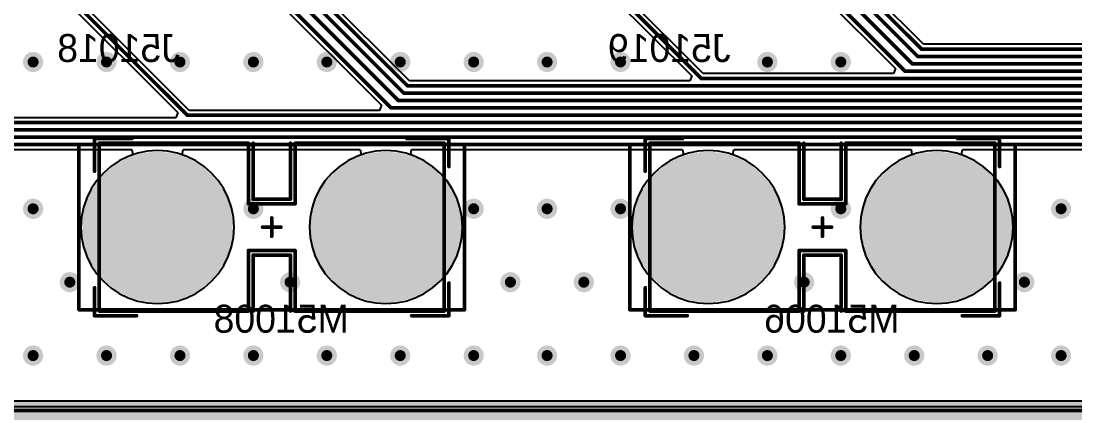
# Model space of a CAD drawing. Header units: millimetres. Extents: x 372 to 687, y 380 to 482.
# Drawn here: x 507.3 to 564.8, y 380.5 to 402.2 of the extents above; entities that cross this region are included whole.
import ezdxf

# ---------------------------------------------------------------- set-up
doc = ezdxf.new("R2010")
doc.units = ezdxf.units.MM
for name, color, linetype in [('BottomLayer', 5, 'Continuous'), ('BottomOverlay', 54, 'Continuous'), ('BottomSolder', 6, 'Continuous'), ('InternalPlane1', 76, 'Continuous'), ('InternalPlane2', 16, 'Continuous'), ('Mechanical1', 6, 'Continuous'), ('Mechanical13', 56, 'Continuous'), ('Mechanical15', 56, 'Continuous'), ('MultiLayer', 9, 'Continuous'), ('PadHoleLayer', 156, 'Continuous'), ('TopLayer', 1, 'Continuous'), ('TopOverlay', 2, 'Continuous'), ('TopSolder', 216, 'Continuous'), ('ViaHoleLayer', 16, 'Continuous')]:
    doc.layers.add(name, color=color, linetype=linetype)

# ---------------------------------------------------------------- blocks, each defined once
blk = doc.blocks.new('C___H_____900X1900X84000_393')
at = {"layer": 'BottomLayer', "const_width": 4}
for points in [[(-2, 6.223, 1), (2, 6.223, 1)], [(-2, -6.223, 1), (2, -6.223, 1)]]:
    blk.add_lwpolyline(points, format="xyb", close=True, dxfattribs=at)
at = {"layer": 'BottomSolder', "const_width": 4.102}
for points in [[(-2.051, 6.223, 1), (2.051, 6.223, 1)], [(-2.051, -6.223, 1), (2.051, -6.223, 1)]]:
    blk.add_lwpolyline(points, format="xyb", close=True, dxfattribs=at)
at = {"layer": 'InternalPlane1', "const_width": 2}
for points in [[(-1, 6.223, 1), (1, 6.223, 1)], [(-1, -6.223, 1), (1, -6.223, 1)]]:
    blk.add_lwpolyline(points, format="xyb", close=True, dxfattribs=at)
at = {"layer": 'InternalPlane2', "const_width": 2}
for points in [[(-1, 6.223, 1), (1, 6.223, 1)], [(-1, -6.223, 1), (1, -6.223, 1)]]:
    blk.add_lwpolyline(points, format="xyb", close=True, dxfattribs=at)
at = {"layer": 'Mechanical13', "const_width": 0.2}
for points in [[(4.572, 9.398), (-4.572, 9.398)], [(-4.572, 9.398), (-4.572, 9.398)], [(-4.572, 1.27), (-4.572, 9.398)], [(4.572, 1.27), (4.572, 9.398)], [(-1.27, 1.27), (-4.572, 1.27)], [(-1.27, -1.27), (-1.27, 1.27)], [(1.27, -1.27), (1.27, 1.27)], [(4.572, 1.27), (1.27, 1.27)], [(-1.27, -1.27), (-4.572, -1.27)], [(-4.572, -9.398), (-4.572, -1.27)], [(4.572, -1.27), (1.27, -1.27)], [(4.572, -9.398), (4.572, -1.27)], [(4.572, -9.398), (-4.572, -9.398)], [(4.572, -9.398), (4.572, -9.398)]]:
    blk.add_lwpolyline(points, dxfattribs=at)
at = {"layer": 'Mechanical13', "const_width": 0.1}
for points in [[(-4.622, 9.398, 1), (-4.522, 9.398, 1)], [(-4.622, 9.398, 1), (-4.522, 9.398, 1)], [(-4.622, 9.398, 1), (-4.522, 9.398, 1)], [(-4.622, 9.398, 1), (-4.522, 9.398, 1)], [(4.522, 9.398, 1), (4.622, 9.398, 1)], [(4.522, 9.398, 1), (4.622, 9.398, 1)], [(-4.622, 1.27, 1), (-4.522, 1.27, 1)], [(-4.622, 1.27, 1), (-4.522, 1.27, 1)], [(-1.32, 1.27, 1), (-1.22, 1.27, 1)], [(-1.32, 1.27, 1), (-1.22, 1.27, 1)], [(1.22, 1.27, 1), (1.32, 1.27, 1)], [(1.22, 1.27, 1), (1.32, 1.27, 1)], [(4.522, 1.27, 1), (4.622, 1.27, 1)], [(4.522, 1.27, 1), (4.622, 1.27, 1)], [(-4.622, -1.27, 1), (-4.522, -1.27, 1)], [(-4.622, -1.27, 1), (-4.522, -1.27, 1)], [(-1.32, -1.27, 1), (-1.22, -1.27, 1)], [(-1.32, -1.27, 1), (-1.22, -1.27, 1)], [(1.22, -1.27, 1), (1.32, -1.27, 1)], [(1.22, -1.27, 1), (1.32, -1.27, 1)], [(4.522, -1.27, 1), (4.622, -1.27, 1)], [(4.522, -1.27, 1), (4.622, -1.27, 1)], [(-4.622, -9.398, 1), (-4.522, -9.398, 1)], [(-4.622, -9.398, 1), (-4.522, -9.398, 1)], [(4.522, -9.398, 1), (4.622, -9.398, 1)], [(4.522, -9.398, 1), (4.622, -9.398, 1)], [(4.522, -9.398, 1), (4.622, -9.398, 1)], [(4.522, -9.398, 1), (4.622, -9.398, 1)]]:
    blk.add_lwpolyline(points, format="xyb", close=True, dxfattribs=at)
at = {"layer": 'Mechanical15', "const_width": 0.2}
for points in [[(-4.5, -10.5), (-4.5, 10.5)], [(4.5, 10.5), (-4.5, 10.5)], [(4.5, -10.5), (4.5, 10.5)], [(0, -0.5), (0, 0.5)], [(0.5, 0), (-0.5, 0)], [(4.5, -10.5), (-4.5, -10.5)]]:
    blk.add_lwpolyline(points, dxfattribs=at)
at = {"layer": 'Mechanical15', "const_width": 0.1}
for points in [[(-4.55, 10.5, 1), (-4.45, 10.5, 1)], [(-4.55, 10.5, 1), (-4.45, 10.5, 1)], [(4.45, 10.5, 1), (4.55, 10.5, 1)], [(4.45, 10.5, 1), (4.55, 10.5, 1)], [(-0.05, 0.5, 1), (0.05, 0.5, 1)], [(-0.55, 0, 1), (-0.45, 0, 1)], [(0.45, 0, 1), (0.55, 0, 1)], [(-0.05, -0.5, 1), (0.05, -0.5, 1)], [(-4.55, -10.5, 1), (-4.45, -10.5, 1)], [(-4.55, -10.5, 1), (-4.45, -10.5, 1)], [(4.45, -10.5, 1), (4.55, -10.5, 1)], [(4.45, -10.5, 1), (4.55, -10.5, 1)]]:
    blk.add_lwpolyline(points, format="xyb", close=True, dxfattribs=at)
at = {"layer": 'MultiLayer', "const_width": 4}
for points in [[(-2, 6.223, 1), (2, 6.223, 1)], [(-2, -6.223, 1), (2, -6.223, 1)]]:
    blk.add_lwpolyline(points, format="xyb", close=True, dxfattribs=at)
at = {"layer": 'PadHoleLayer', "const_width": 1.6}
for points in [[(-0.8, 6.223, 1), (0.8, 6.223, 1)], [(-0.8, -6.223, 1), (0.8, -6.223, 1)]]:
    blk.add_lwpolyline(points, format="xyb", close=True, dxfattribs=at)
at = {"layer": 'TopLayer', "const_width": 4}
for points in [[(-2, 6.223, 1), (2, 6.223, 1)], [(-2, -6.223, 1), (2, -6.223, 1)]]:
    blk.add_lwpolyline(points, format="xyb", close=True, dxfattribs=at)
at = {"layer": 'TopOverlay', "const_width": 0.2}
for points in [[(-3.302, 9.652), (-4.826, 9.652)], [(-4.826, 7.366), (-4.826, 9.652)], [(4.826, 9.652), (3.048, 9.652)], [(4.826, 7.62), (4.826, 9.652)], [(-1.524, 1.016), (-4.572, 1.016)], [(-1.524, -1.016), (-1.524, 1.016)], [(1.524, -1.016), (1.524, 1.016)], [(4.572, 1.016), (1.524, 1.016)], [(-1.524, -1.016), (-4.572, -1.016)], [(4.572, -1.016), (1.524, -1.016)], [(4.826, -9.652), (4.826, -7.366)], [(-4.826, -9.652), (-4.826, -7.62)], [(-3.048, -9.652), (-4.826, -9.652)], [(4.826, -9.652), (3.302, -9.652)]]:
    blk.add_lwpolyline(points, dxfattribs=at)
at = {"layer": 'TopOverlay', "const_width": 0.1}
for points in [[(-4.876, 9.652, 1), (-4.776, 9.652, 1)], [(-4.876, 9.652, 1), (-4.776, 9.652, 1)], [(-3.352, 9.652, 1), (-3.252, 9.652, 1)], [(2.998, 9.652, 1), (3.098, 9.652, 1)], [(4.776, 9.652, 1), (4.876, 9.652, 1)], [(4.776, 9.652, 1), (4.876, 9.652, 1)], [(-4.876, 7.366, 1), (-4.776, 7.366, 1)], [(4.776, 7.62, 1), (4.876, 7.62, 1)], [(-4.622, 1.016, 1), (-4.522, 1.016, 1)], [(-1.574, 1.016, 1), (-1.474, 1.016, 1)], [(-1.574, 1.016, 1), (-1.474, 1.016, 1)], [(1.474, 1.016, 1), (1.574, 1.016, 1)], [(1.474, 1.016, 1), (1.574, 1.016, 1)], [(4.522, 1.016, 1), (4.622, 1.016, 1)], [(-4.622, -1.016, 1), (-4.522, -1.016, 1)], [(-1.574, -1.016, 1), (-1.474, -1.016, 1)], [(-1.574, -1.016, 1), (-1.474, -1.016, 1)], [(1.474, -1.016, 1), (1.574, -1.016, 1)], [(1.474, -1.016, 1), (1.574, -1.016, 1)], [(4.522, -1.016, 1), (4.622, -1.016, 1)], [(4.776, -7.366, 1), (4.876, -7.366, 1)], [(-4.876, -7.62, 1), (-4.776, -7.62, 1)], [(-4.876, -9.652, 1), (-4.776, -9.652, 1)], [(-4.876, -9.652, 1), (-4.776, -9.652, 1)], [(-3.098, -9.652, 1), (-2.998, -9.652, 1)], [(3.252, -9.652, 1), (3.352, -9.652, 1)], [(4.776, -9.652, 1), (4.876, -9.652, 1)], [(4.776, -9.652, 1), (4.876, -9.652, 1)]]:
    blk.add_lwpolyline(points, format="xyb", close=True, dxfattribs=at)
at = {"layer": 'TopSolder', "const_width": 4.102}
for points in [[(-2.051, 6.223, 1), (2.051, 6.223, 1)], [(-2.051, -6.223, 1), (2.051, -6.223, 1)]]:
    blk.add_lwpolyline(points, format="xyb", close=True, dxfattribs=at)
blk = doc.blocks.new('C___H_____900X1900X84000_395')
at = {"layer": 'BottomLayer', "const_width": 4}
for points in [[(-2, 6.223, 1), (2, 6.223, 1)], [(-2, -6.223, 1), (2, -6.223, 1)]]:
    blk.add_lwpolyline(points, format="xyb", close=True, dxfattribs=at)
at = {"layer": 'BottomSolder', "const_width": 4.102}
for points in [[(-2.051, 6.223, 1), (2.051, 6.223, 1)], [(-2.051, -6.223, 1), (2.051, -6.223, 1)]]:
    blk.add_lwpolyline(points, format="xyb", close=True, dxfattribs=at)
at = {"layer": 'InternalPlane1', "const_width": 2}
for points in [[(-1, 6.223, 1), (1, 6.223, 1)], [(-1, -6.223, 1), (1, -6.223, 1)]]:
    blk.add_lwpolyline(points, format="xyb", close=True, dxfattribs=at)
at = {"layer": 'InternalPlane2', "const_width": 2}
for points in [[(-1, 6.223, 1), (1, 6.223, 1)], [(-1, -6.223, 1), (1, -6.223, 1)]]:
    blk.add_lwpolyline(points, format="xyb", close=True, dxfattribs=at)
at = {"layer": 'Mechanical13', "const_width": 0.2}
for points in [[(4.572, 9.398), (-4.572, 9.398)], [(-4.572, 9.398), (-4.572, 9.398)], [(-4.572, 1.27), (-4.572, 9.398)], [(4.572, 1.27), (4.572, 9.398)], [(-1.27, 1.27), (-4.572, 1.27)], [(-1.27, -1.27), (-1.27, 1.27)], [(1.27, -1.27), (1.27, 1.27)], [(4.572, 1.27), (1.27, 1.27)], [(-1.27, -1.27), (-4.572, -1.27)], [(-4.572, -9.398), (-4.572, -1.27)], [(4.572, -1.27), (1.27, -1.27)], [(4.572, -9.398), (4.572, -1.27)], [(4.572, -9.398), (-4.572, -9.398)], [(4.572, -9.398), (4.572, -9.398)]]:
    blk.add_lwpolyline(points, dxfattribs=at)
at = {"layer": 'Mechanical13', "const_width": 0.1}
for points in [[(-4.622, 9.398, 1), (-4.522, 9.398, 1)], [(-4.622, 9.398, 1), (-4.522, 9.398, 1)], [(-4.622, 9.398, 1), (-4.522, 9.398, 1)], [(-4.622, 9.398, 1), (-4.522, 9.398, 1)], [(4.522, 9.398, 1), (4.622, 9.398, 1)], [(4.522, 9.398, 1), (4.622, 9.398, 1)], [(-4.622, 1.27, 1), (-4.522, 1.27, 1)], [(-4.622, 1.27, 1), (-4.522, 1.27, 1)], [(-1.32, 1.27, 1), (-1.22, 1.27, 1)], [(-1.32, 1.27, 1), (-1.22, 1.27, 1)], [(1.22, 1.27, 1), (1.32, 1.27, 1)], [(1.22, 1.27, 1), (1.32, 1.27, 1)], [(4.522, 1.27, 1), (4.622, 1.27, 1)], [(4.522, 1.27, 1), (4.622, 1.27, 1)], [(-4.622, -1.27, 1), (-4.522, -1.27, 1)], [(-4.622, -1.27, 1), (-4.522, -1.27, 1)], [(-1.32, -1.27, 1), (-1.22, -1.27, 1)], [(-1.32, -1.27, 1), (-1.22, -1.27, 1)], [(1.22, -1.27, 1), (1.32, -1.27, 1)], [(1.22, -1.27, 1), (1.32, -1.27, 1)], [(4.522, -1.27, 1), (4.622, -1.27, 1)], [(4.522, -1.27, 1), (4.622, -1.27, 1)], [(-4.622, -9.398, 1), (-4.522, -9.398, 1)], [(-4.622, -9.398, 1), (-4.522, -9.398, 1)], [(4.522, -9.398, 1), (4.622, -9.398, 1)], [(4.522, -9.398, 1), (4.622, -9.398, 1)], [(4.522, -9.398, 1), (4.622, -9.398, 1)], [(4.522, -9.398, 1), (4.622, -9.398, 1)]]:
    blk.add_lwpolyline(points, format="xyb", close=True, dxfattribs=at)
at = {"layer": 'Mechanical15', "const_width": 0.2}
for points in [[(-4.5, -10.5), (-4.5, 10.5)], [(4.5, 10.5), (-4.5, 10.5)], [(4.5, -10.5), (4.5, 10.5)], [(0, -0.5), (0, 0.5)], [(0.5, 0), (-0.5, 0)], [(4.5, -10.5), (-4.5, -10.5)]]:
    blk.add_lwpolyline(points, dxfattribs=at)
at = {"layer": 'Mechanical15', "const_width": 0.1}
for points in [[(-4.55, 10.5, 1), (-4.45, 10.5, 1)], [(-4.55, 10.5, 1), (-4.45, 10.5, 1)], [(4.45, 10.5, 1), (4.55, 10.5, 1)], [(4.45, 10.5, 1), (4.55, 10.5, 1)], [(-0.05, 0.5, 1), (0.05, 0.5, 1)], [(-0.55, 0, 1), (-0.45, 0, 1)], [(0.45, 0, 1), (0.55, 0, 1)], [(-0.05, -0.5, 1), (0.05, -0.5, 1)], [(-4.55, -10.5, 1), (-4.45, -10.5, 1)], [(-4.55, -10.5, 1), (-4.45, -10.5, 1)], [(4.45, -10.5, 1), (4.55, -10.5, 1)], [(4.45, -10.5, 1), (4.55, -10.5, 1)]]:
    blk.add_lwpolyline(points, format="xyb", close=True, dxfattribs=at)
at = {"layer": 'MultiLayer', "const_width": 4}
for points in [[(-2, 6.223, 1), (2, 6.223, 1)], [(-2, -6.223, 1), (2, -6.223, 1)]]:
    blk.add_lwpolyline(points, format="xyb", close=True, dxfattribs=at)
at = {"layer": 'PadHoleLayer', "const_width": 1.6}
for points in [[(-0.8, 6.223, 1), (0.8, 6.223, 1)], [(-0.8, -6.223, 1), (0.8, -6.223, 1)]]:
    blk.add_lwpolyline(points, format="xyb", close=True, dxfattribs=at)
at = {"layer": 'TopLayer', "const_width": 4}
for points in [[(-2, 6.223, 1), (2, 6.223, 1)], [(-2, -6.223, 1), (2, -6.223, 1)]]:
    blk.add_lwpolyline(points, format="xyb", close=True, dxfattribs=at)
at = {"layer": 'TopOverlay', "const_width": 0.2}
for points in [[(-3.302, 9.652), (-4.826, 9.652)], [(-4.826, 7.366), (-4.826, 9.652)], [(4.826, 9.652), (3.048, 9.652)], [(4.826, 7.62), (4.826, 9.652)], [(-1.524, 1.016), (-4.572, 1.016)], [(-1.524, -1.016), (-1.524, 1.016)], [(1.524, -1.016), (1.524, 1.016)], [(4.572, 1.016), (1.524, 1.016)], [(-1.524, -1.016), (-4.572, -1.016)], [(4.572, -1.016), (1.524, -1.016)], [(4.826, -9.652), (4.826, -7.366)], [(-4.826, -9.652), (-4.826, -7.62)], [(-3.048, -9.652), (-4.826, -9.652)], [(4.826, -9.652), (3.302, -9.652)]]:
    blk.add_lwpolyline(points, dxfattribs=at)
at = {"layer": 'TopOverlay', "const_width": 0.1}
for points in [[(-4.876, 9.652, 1), (-4.776, 9.652, 1)], [(-4.876, 9.652, 1), (-4.776, 9.652, 1)], [(-3.352, 9.652, 1), (-3.252, 9.652, 1)], [(2.998, 9.652, 1), (3.098, 9.652, 1)], [(4.776, 9.652, 1), (4.876, 9.652, 1)], [(4.776, 9.652, 1), (4.876, 9.652, 1)], [(-4.876, 7.366, 1), (-4.776, 7.366, 1)], [(4.776, 7.62, 1), (4.876, 7.62, 1)], [(-4.622, 1.016, 1), (-4.522, 1.016, 1)], [(-1.574, 1.016, 1), (-1.474, 1.016, 1)], [(-1.574, 1.016, 1), (-1.474, 1.016, 1)], [(1.474, 1.016, 1), (1.574, 1.016, 1)], [(1.474, 1.016, 1), (1.574, 1.016, 1)], [(4.522, 1.016, 1), (4.622, 1.016, 1)], [(-4.622, -1.016, 1), (-4.522, -1.016, 1)], [(-1.574, -1.016, 1), (-1.474, -1.016, 1)], [(-1.574, -1.016, 1), (-1.474, -1.016, 1)], [(1.474, -1.016, 1), (1.574, -1.016, 1)], [(1.474, -1.016, 1), (1.574, -1.016, 1)], [(4.522, -1.016, 1), (4.622, -1.016, 1)], [(4.776, -7.366, 1), (4.876, -7.366, 1)], [(-4.876, -7.62, 1), (-4.776, -7.62, 1)], [(-4.876, -9.652, 1), (-4.776, -9.652, 1)], [(-4.876, -9.652, 1), (-4.776, -9.652, 1)], [(-3.098, -9.652, 1), (-2.998, -9.652, 1)], [(3.252, -9.652, 1), (3.352, -9.652, 1)], [(4.776, -9.652, 1), (4.876, -9.652, 1)], [(4.776, -9.652, 1), (4.876, -9.652, 1)]]:
    blk.add_lwpolyline(points, format="xyb", close=True, dxfattribs=at)
at = {"layer": 'TopSolder', "const_width": 4.102}
for points in [[(-2.051, 6.223, 1), (2.051, 6.223, 1)], [(-2.051, -6.223, 1), (2.051, -6.223, 1)]]:
    blk.add_lwpolyline(points, format="xyb", close=True, dxfattribs=at)

msp = doc.modelspace()

# ---------------------------------------------------------------- linework, layer by layer
at = {"layer": 'BottomLayer'}
for p, q in [((513.698, 395.027), (513.182, 394.852)), ((514.233, 395.133), (513.698, 395.027)), ((514.777, 395.169), (514.233, 395.133)), ((515.321, 395.133), (514.777, 395.169)), ((515.856, 395.027), (515.321, 395.133)), ((516.372, 394.852), (515.856, 395.027)), ((526.144, 395.027), (525.628, 394.852)), ((526.679, 395.133), (526.144, 395.027)), ((527.223, 395.169), (526.679, 395.133)), ((527.767, 395.133), (527.223, 395.169)), ((528.302, 395.027), (527.767, 395.133)), ((528.818, 394.852), (528.302, 395.027)), ((543.698, 395.027), (543.182, 394.852)), ((544.233, 395.133), (543.698, 395.027)), ((544.777, 395.169), (544.233, 395.133)), ((545.321, 395.133), (544.777, 395.169)), ((545.856, 395.027), (545.321, 395.133)), ((546.372, 394.852), (545.856, 395.027)), ((556.144, 395.027), (555.628, 394.852)), ((556.679, 395.133), (556.144, 395.027)), ((557.223, 395.169), (556.679, 395.133)), ((557.767, 395.133), (557.223, 395.169)), ((558.302, 395.027), (557.767, 395.133)), ((558.818, 394.852), (558.302, 395.027)), ((512.693, 394.61), (512.239, 394.307)), ((513.182, 394.852), (512.693, 394.61)), ((516.861, 394.61), (516.372, 394.852)), ((517.315, 394.307), (516.861, 394.61)), ((525.139, 394.61), (524.685, 394.307)), ((525.628, 394.852), (525.139, 394.61)), ((529.307, 394.61), (528.818, 394.852)), ((529.761, 394.307), (529.307, 394.61)), ((542.693, 394.61), (542.239, 394.307)), ((543.182, 394.852), (542.693, 394.61)), ((546.861, 394.61), (546.372, 394.852)), ((547.315, 394.307), (546.861, 394.61)), ((555.139, 394.61), (554.685, 394.307)), ((555.628, 394.852), (555.139, 394.61)), ((559.307, 394.61), (558.818, 394.852)), ((559.761, 394.307), (559.307, 394.61)), ((511.829, 393.948), (511.47, 393.538)), ((512.239, 394.307), (511.829, 393.948)), ((517.725, 393.948), (517.315, 394.307)), ((518.084, 393.538), (517.725, 393.948)), ((524.275, 393.948), (523.916, 393.538)), ((524.685, 394.307), (524.275, 393.948)), ((530.171, 393.948), (529.761, 394.307)), ((530.53, 393.538), (530.171, 393.948)), ((541.829, 393.948), (541.47, 393.538)), ((542.239, 394.307), (541.829, 393.948)), ((547.725, 393.948), (547.315, 394.307)), ((548.084, 393.538), (547.725, 393.948)), ((554.275, 393.948), (553.916, 393.538)), ((554.685, 394.307), (554.275, 393.948)), ((560.171, 393.948), (559.761, 394.307)), ((560.53, 393.538), (560.171, 393.948)), ((511.47, 393.538), (511.167, 393.084)), ((518.387, 393.084), (518.084, 393.538)), ((523.916, 393.538), (523.613, 393.084)), ((530.833, 393.084), (530.53, 393.538)), ((541.47, 393.538), (541.167, 393.084)), ((548.387, 393.084), (548.084, 393.538)), ((553.916, 393.538), (553.613, 393.084)), ((560.833, 393.084), (560.53, 393.538)), ((511.167, 393.084), (510.925, 392.595)), ((518.629, 392.595), (518.387, 393.084)), ((523.613, 393.084), (523.371, 392.595)), ((531.075, 392.595), (530.833, 393.084)), ((541.167, 393.084), (540.925, 392.595)), ((548.629, 392.595), (548.387, 393.084)), ((553.613, 393.084), (553.371, 392.595)), ((561.075, 392.595), (560.833, 393.084)), ((510.925, 392.595), (510.75, 392.079)), ((518.804, 392.079), (518.629, 392.595)), ((523.371, 392.595), (523.196, 392.079)), ((531.25, 392.079), (531.075, 392.595)), ((540.925, 392.595), (540.75, 392.079)), ((548.804, 392.079), (548.629, 392.595)), ((553.371, 392.595), (553.196, 392.079)), ((561.25, 392.079), (561.075, 392.595)), ((510.644, 391.544), (510.608, 391)), ((510.75, 392.079), (510.644, 391.544)), ((518.91, 391.544), (518.804, 392.079)), ((518.946, 391), (518.91, 391.544)), ((523.09, 391.544), (523.054, 391)), ((523.196, 392.079), (523.09, 391.544)), ((531.356, 391.544), (531.25, 392.079)), ((531.392, 391), (531.356, 391.544)), ((540.644, 391.544), (540.608, 391)), ((540.75, 392.079), (540.644, 391.544)), ((548.91, 391.544), (548.804, 392.079)), ((548.946, 391), (548.91, 391.544)), ((553.09, 391.544), (553.054, 391)), ((553.196, 392.079), (553.09, 391.544)), ((561.356, 391.544), (561.25, 392.079)), ((561.392, 391), (561.356, 391.544)), ((510.608, 391), (510.644, 390.456)), ((518.91, 390.456), (518.946, 391)), ((523.054, 391), (523.09, 390.456)), ((531.356, 390.456), (531.392, 391)), ((540.608, 391), (540.644, 390.456)), ((548.91, 390.456), (548.946, 391)), ((553.054, 391), (553.09, 390.456)), ((561.356, 390.456), (561.392, 391)), ((510.644, 390.456), (510.75, 389.921)), ((518.804, 389.921), (518.91, 390.456)), ((523.09, 390.456), (523.196, 389.921)), ((531.25, 389.921), (531.356, 390.456)), ((540.644, 390.456), (540.75, 389.921)), ((548.804, 389.921), (548.91, 390.456)), ((553.09, 390.456), (553.196, 389.921)), ((561.25, 389.921), (561.356, 390.456)), ((510.75, 389.921), (510.925, 389.405)), ((518.629, 389.405), (518.804, 389.921)), ((523.196, 389.921), (523.371, 389.405)), ((531.075, 389.405), (531.25, 389.921)), ((540.75, 389.921), (540.925, 389.405)), ((548.629, 389.405), (548.804, 389.921)), ((553.196, 389.921), (553.371, 389.405)), ((561.075, 389.405), (561.25, 389.921)), ((510.925, 389.405), (511.167, 388.916)), ((518.387, 388.916), (518.629, 389.405)), ((523.371, 389.405), (523.613, 388.916)), ((530.833, 388.916), (531.075, 389.405)), ((540.925, 389.405), (541.167, 388.916)), ((548.387, 388.916), (548.629, 389.405)), ((553.371, 389.405), (553.613, 388.916)), ((560.833, 388.916), (561.075, 389.405)), ((511.167, 388.916), (511.47, 388.462)), ((518.084, 388.462), (518.387, 388.916)), ((523.613, 388.916), (523.916, 388.462)), ((530.53, 388.462), (530.833, 388.916)), ((541.167, 388.916), (541.47, 388.462)), ((548.084, 388.462), (548.387, 388.916)), ((553.613, 388.916), (553.916, 388.462)), ((560.53, 388.462), (560.833, 388.916)), ((511.47, 388.462), (511.829, 388.052)), ((517.725, 388.052), (518.084, 388.462)), ((523.916, 388.462), (524.275, 388.052)), ((530.171, 388.052), (530.53, 388.462)), ((541.47, 388.462), (541.829, 388.052)), ((547.725, 388.052), (548.084, 388.462)), ((553.916, 388.462), (554.275, 388.052)), ((560.171, 388.052), (560.53, 388.462)), ((511.829, 388.052), (512.239, 387.693)), ((512.239, 387.693), (512.693, 387.39)), ((516.861, 387.39), (517.315, 387.693)), ((517.315, 387.693), (517.725, 388.052)), ((524.275, 388.052), (524.685, 387.693)), ((524.685, 387.693), (525.139, 387.39)), ((529.307, 387.39), (529.761, 387.693)), ((529.761, 387.693), (530.171, 388.052)), ((541.829, 388.052), (542.239, 387.693)), ((542.239, 387.693), (542.693, 387.39)), ((546.861, 387.39), (547.315, 387.693)), ((547.315, 387.693), (547.725, 388.052)), ((554.275, 388.052), (554.685, 387.693)), ((554.685, 387.693), (555.139, 387.39)), ((559.307, 387.39), (559.761, 387.693)), ((559.761, 387.693), (560.171, 388.052)), ((512.693, 387.39), (513.182, 387.148)), ((513.182, 387.148), (513.698, 386.973)), ((513.698, 386.973), (514.233, 386.867)), ((515.321, 386.867), (515.856, 386.973)), ((515.856, 386.973), (516.372, 387.148)), ((516.372, 387.148), (516.861, 387.39)), ((525.139, 387.39), (525.628, 387.148)), ((525.628, 387.148), (526.144, 386.973)), ((526.144, 386.973), (526.679, 386.867)), ((527.767, 386.867), (528.302, 386.973)), ((528.302, 386.973), (528.818, 387.148)), ((528.818, 387.148), (529.307, 387.39)), ((542.693, 387.39), (543.182, 387.148)), ((543.182, 387.148), (543.698, 386.973)), ((543.698, 386.973), (544.233, 386.867)), ((545.321, 386.867), (545.856, 386.973)), ((545.856, 386.973), (546.372, 387.148)), ((546.372, 387.148), (546.861, 387.39)), ((555.139, 387.39), (555.628, 387.148)), ((555.628, 387.148), (556.144, 386.973)), ((556.144, 386.973), (556.679, 386.867)), ((557.767, 386.867), (558.302, 386.973)), ((558.302, 386.973), (558.818, 387.148)), ((558.818, 387.148), (559.307, 387.39)), ((514.233, 386.867), (514.777, 386.831)), ((514.777, 386.831), (515.321, 386.867)), ((526.679, 386.867), (527.223, 386.831)), ((527.223, 386.831), (527.767, 386.867)), ((544.233, 386.867), (544.777, 386.831)), ((544.777, 386.831), (545.321, 386.867)), ((556.679, 386.867), (557.223, 386.831)), ((557.223, 386.831), (557.767, 386.867)), ((680.8, 381.2), (381.2, 381.2))]:
    msp.add_line(p, q, dxfattribs=at)
at = {"layer": 'BottomLayer', "const_width": 0.3}
for points in [[(507.85, 400, 1), (508.15, 400, 1)], [(511.85, 400, 1), (512.15, 400, 1)], [(515.85, 400, 1), (516.15, 400, 1)], [(519.85, 400, 1), (520.15, 400, 1)], [(523.85, 400, 1), (524.15, 400, 1)], [(527.85, 400, 1), (528.15, 400, 1)], [(531.85, 400, 1), (532.15, 400, 1)], [(535.85, 400, 1), (536.15, 400, 1)], [(539.85, 400, 1), (540.15, 400, 1)], [(547.85, 400, 1), (548.15, 400, 1)], [(551.85, 400, 1), (552.15, 400, 1)], [(507.85, 392, 1), (508.15, 392, 1)], [(519.85, 392, 1), (520.15, 392, 1)], [(531.85, 392, 1), (532.15, 392, 1)], [(535.85, 392, 1), (536.15, 392, 1)], [(539.85, 392, 1), (540.15, 392, 1)], [(551.85, 392, 1), (552.15, 392, 1)], [(563.85, 392, 1), (564.15, 392, 1)], [(509.85, 388, 1), (510.15, 388, 1)], [(521.85, 388, 1), (522.15, 388, 1)], [(533.85, 388, 1), (534.15, 388, 1)], [(537.85, 388, 1), (538.15, 388, 1)], [(549.85, 388, 1), (550.15, 388, 1)], [(561.85, 388, 1), (562.15, 388, 1)], [(507.85, 384, 1), (508.15, 384, 1)], [(511.85, 384, 1), (512.15, 384, 1)], [(515.85, 384, 1), (516.15, 384, 1)], [(519.85, 384, 1), (520.15, 384, 1)], [(523.85, 384, 1), (524.15, 384, 1)], [(527.85, 384, 1), (528.15, 384, 1)], [(531.85, 384, 1), (532.15, 384, 1)], [(535.85, 384, 1), (536.15, 384, 1)], [(539.85, 384, 1), (540.15, 384, 1)], [(543.85, 384, 1), (544.15, 384, 1)], [(547.85, 384, 1), (548.15, 384, 1)], [(551.85, 384, 1), (552.15, 384, 1)], [(555.85, 384, 1), (556.15, 384, 1)], [(559.85, 384, 1), (560.15, 384, 1)], [(563.85, 384, 1), (564.15, 384, 1)]]:
    msp.add_lwpolyline(points, format="xyb", close=True, dxfattribs=at)
at = {"layer": 'InternalPlane1'}
msp.add_line((680.49, 381.51), (381.51, 381.51), dxfattribs=at)
at = {"layer": 'InternalPlane1', "const_width": 0.55}
for points in [[(507.725, 400, 1), (508.275, 400, 1)], [(511.725, 400, 1), (512.275, 400, 1)], [(515.725, 400, 1), (516.275, 400, 1)], [(519.725, 400, 1), (520.275, 400, 1)], [(523.725, 400, 1), (524.275, 400, 1)], [(527.725, 400, 1), (528.275, 400, 1)], [(531.725, 400, 1), (532.275, 400, 1)], [(535.725, 400, 1), (536.275, 400, 1)], [(539.725, 400, 1), (540.275, 400, 1)], [(547.725, 400, 1), (548.275, 400, 1)], [(551.725, 400, 1), (552.275, 400, 1)], [(507.725, 392, 1), (508.275, 392, 1)], [(519.725, 392, 1), (520.275, 392, 1)], [(531.725, 392, 1), (532.275, 392, 1)], [(535.725, 392, 1), (536.275, 392, 1)], [(539.725, 392, 1), (540.275, 392, 1)], [(551.725, 392, 1), (552.275, 392, 1)], [(563.725, 392, 1), (564.275, 392, 1)], [(509.725, 388, 1), (510.275, 388, 1)], [(521.725, 388, 1), (522.275, 388, 1)], [(533.725, 388, 1), (534.275, 388, 1)], [(537.725, 388, 1), (538.275, 388, 1)], [(549.725, 388, 1), (550.275, 388, 1)], [(561.725, 388, 1), (562.275, 388, 1)], [(507.725, 384, 1), (508.275, 384, 1)], [(511.725, 384, 1), (512.275, 384, 1)], [(515.725, 384, 1), (516.275, 384, 1)], [(519.725, 384, 1), (520.275, 384, 1)], [(523.725, 384, 1), (524.275, 384, 1)], [(527.725, 384, 1), (528.275, 384, 1)], [(531.725, 384, 1), (532.275, 384, 1)], [(535.725, 384, 1), (536.275, 384, 1)], [(539.725, 384, 1), (540.275, 384, 1)], [(543.725, 384, 1), (544.275, 384, 1)], [(547.725, 384, 1), (548.275, 384, 1)], [(551.725, 384, 1), (552.275, 384, 1)], [(555.725, 384, 1), (556.275, 384, 1)], [(559.725, 384, 1), (560.275, 384, 1)], [(563.725, 384, 1), (564.275, 384, 1)]]:
    msp.add_lwpolyline(points, format="xyb", close=True, dxfattribs=at)
at = {"layer": 'InternalPlane1', "const_width": 1.016}
msp.add_lwpolyline([(381, 381), (681, 381)], dxfattribs=at)
at = {"layer": 'InternalPlane2'}
msp.add_line((680.49, 381.51), (381.51, 381.51), dxfattribs=at)
at = {"layer": 'InternalPlane2', "const_width": 0.55}
for points in [[(507.725, 400, 1), (508.275, 400, 1)], [(511.725, 400, 1), (512.275, 400, 1)], [(515.725, 400, 1), (516.275, 400, 1)], [(519.725, 400, 1), (520.275, 400, 1)], [(523.725, 400, 1), (524.275, 400, 1)], [(527.725, 400, 1), (528.275, 400, 1)], [(531.725, 400, 1), (532.275, 400, 1)], [(535.725, 400, 1), (536.275, 400, 1)], [(539.725, 400, 1), (540.275, 400, 1)], [(547.725, 400, 1), (548.275, 400, 1)], [(551.725, 400, 1), (552.275, 400, 1)], [(507.725, 392, 1), (508.275, 392, 1)], [(519.725, 392, 1), (520.275, 392, 1)], [(531.725, 392, 1), (532.275, 392, 1)], [(535.725, 392, 1), (536.275, 392, 1)], [(539.725, 392, 1), (540.275, 392, 1)], [(551.725, 392, 1), (552.275, 392, 1)], [(563.725, 392, 1), (564.275, 392, 1)], [(509.725, 388, 1), (510.275, 388, 1)], [(521.725, 388, 1), (522.275, 388, 1)], [(533.725, 388, 1), (534.275, 388, 1)], [(537.725, 388, 1), (538.275, 388, 1)], [(549.725, 388, 1), (550.275, 388, 1)], [(561.725, 388, 1), (562.275, 388, 1)], [(507.725, 384, 1), (508.275, 384, 1)], [(511.725, 384, 1), (512.275, 384, 1)], [(515.725, 384, 1), (516.275, 384, 1)], [(519.725, 384, 1), (520.275, 384, 1)], [(523.725, 384, 1), (524.275, 384, 1)], [(527.725, 384, 1), (528.275, 384, 1)], [(531.725, 384, 1), (532.275, 384, 1)], [(535.725, 384, 1), (536.275, 384, 1)], [(539.725, 384, 1), (540.275, 384, 1)], [(543.725, 384, 1), (544.275, 384, 1)], [(547.725, 384, 1), (548.275, 384, 1)], [(551.725, 384, 1), (552.275, 384, 1)], [(555.725, 384, 1), (556.275, 384, 1)], [(559.725, 384, 1), (560.275, 384, 1)], [(563.725, 384, 1), (564.275, 384, 1)]]:
    msp.add_lwpolyline(points, format="xyb", close=True, dxfattribs=at)
at = {"layer": 'InternalPlane2', "const_width": 1.016}
msp.add_lwpolyline([(381, 381), (681, 381)], dxfattribs=at)
at = {"layer": 'Mechanical1', "const_width": 0.2}
msp.add_lwpolyline([(381, 381), (681, 381)], dxfattribs=at)
at = {"layer": 'MultiLayer', "const_width": 0.3}
for points in [[(507.85, 400, 1), (508.15, 400, 1)], [(511.85, 400, 1), (512.15, 400, 1)], [(515.85, 400, 1), (516.15, 400, 1)], [(519.85, 400, 1), (520.15, 400, 1)], [(523.85, 400, 1), (524.15, 400, 1)], [(527.85, 400, 1), (528.15, 400, 1)], [(531.85, 400, 1), (532.15, 400, 1)], [(535.85, 400, 1), (536.15, 400, 1)], [(539.85, 400, 1), (540.15, 400, 1)], [(547.85, 400, 1), (548.15, 400, 1)], [(551.85, 400, 1), (552.15, 400, 1)], [(507.85, 392, 1), (508.15, 392, 1)], [(519.85, 392, 1), (520.15, 392, 1)], [(531.85, 392, 1), (532.15, 392, 1)], [(535.85, 392, 1), (536.15, 392, 1)], [(539.85, 392, 1), (540.15, 392, 1)], [(551.85, 392, 1), (552.15, 392, 1)], [(563.85, 392, 1), (564.15, 392, 1)], [(509.85, 388, 1), (510.15, 388, 1)], [(521.85, 388, 1), (522.15, 388, 1)], [(533.85, 388, 1), (534.15, 388, 1)], [(537.85, 388, 1), (538.15, 388, 1)], [(549.85, 388, 1), (550.15, 388, 1)], [(561.85, 388, 1), (562.15, 388, 1)], [(507.85, 384, 1), (508.15, 384, 1)], [(511.85, 384, 1), (512.15, 384, 1)], [(515.85, 384, 1), (516.15, 384, 1)], [(519.85, 384, 1), (520.15, 384, 1)], [(523.85, 384, 1), (524.15, 384, 1)], [(527.85, 384, 1), (528.15, 384, 1)], [(531.85, 384, 1), (532.15, 384, 1)], [(535.85, 384, 1), (536.15, 384, 1)], [(539.85, 384, 1), (540.15, 384, 1)], [(543.85, 384, 1), (544.15, 384, 1)], [(547.85, 384, 1), (548.15, 384, 1)], [(551.85, 384, 1), (552.15, 384, 1)], [(555.85, 384, 1), (556.15, 384, 1)], [(559.85, 384, 1), (560.15, 384, 1)], [(563.85, 384, 1), (564.15, 384, 1)]]:
    msp.add_lwpolyline(points, format="xyb", close=True, dxfattribs=at)
at = {"layer": 'TopLayer'}
for p, q in [((502.613, 410.513), (515.883, 397.242)), ((516.51, 397.365), (503.065, 410.81)), ((532.613, 410.513), (543.883, 399.242)), ((544.51, 399.365), (533.065, 410.81)), ((528.51, 398.965), (517.465, 410.01)), ((556.51, 400.965), (547.465, 410.01)), ((515.813, 408.813), (526.983, 397.642)), ((545.813, 408.813), (554.983, 399.642)), ((571.768, 400.965), (556.51, 400.965)), ((554.983, 399.642), (554.868, 399.365)), ((543.883, 399.242), (543.768, 398.965)), ((554.868, 399.365), (544.51, 399.365)), ((543.768, 398.965), (528.51, 398.965)), ((526.868, 397.365), (516.51, 397.365)), ((526.983, 397.642), (526.868, 397.365)), ((515.768, 396.965), (500.51, 396.965)), ((515.883, 397.242), (515.768, 396.965)), ((499.5, 395.235), (513.378, 395.235)), ((513.378, 395.235), (513.427, 394.935)), ((516.127, 394.935), (516.176, 395.235)), ((516.176, 395.235), (525.824, 395.235)), ((525.824, 395.235), (525.873, 394.935)), ((528.573, 394.935), (528.622, 395.235)), ((528.622, 395.235), (543.378, 395.235)), ((543.378, 395.235), (543.427, 394.935)), ((546.127, 394.935), (546.176, 395.235)), ((546.176, 395.235), (555.824, 395.235)), ((555.824, 395.235), (555.873, 394.935)), ((558.573, 394.935), (558.622, 395.235)), ((558.622, 395.235), (573.378, 395.235)), ((512.693, 394.61), (512.239, 394.307)), ((513.182, 394.852), (512.693, 394.61)), ((513.427, 394.935), (513.182, 394.852)), ((516.372, 394.852), (516.127, 394.935)), ((516.861, 394.61), (516.372, 394.852)), ((517.315, 394.307), (516.861, 394.61)), ((525.139, 394.61), (524.685, 394.307)), ((525.628, 394.852), (525.139, 394.61)), ((525.873, 394.935), (525.628, 394.852)), ((528.818, 394.852), (528.573, 394.935)), ((529.307, 394.61), (528.818, 394.852)), ((529.761, 394.307), (529.307, 394.61)), ((542.693, 394.61), (542.239, 394.307)), ((543.182, 394.852), (542.693, 394.61)), ((543.427, 394.935), (543.182, 394.852)), ((546.372, 394.852), (546.127, 394.935)), ((546.861, 394.61), (546.372, 394.852)), ((547.315, 394.307), (546.861, 394.61)), ((555.139, 394.61), (554.685, 394.307)), ((555.628, 394.852), (555.139, 394.61)), ((555.873, 394.935), (555.628, 394.852)), ((558.818, 394.852), (558.573, 394.935)), ((559.307, 394.61), (558.818, 394.852)), ((559.761, 394.307), (559.307, 394.61)), ((511.829, 393.948), (511.47, 393.538)), ((512.239, 394.307), (511.829, 393.948)), ((517.725, 393.948), (517.315, 394.307)), ((518.084, 393.538), (517.725, 393.948)), ((524.275, 393.948), (523.916, 393.538)), ((524.685, 394.307), (524.275, 393.948)), ((530.171, 393.948), (529.761, 394.307)), ((530.53, 393.538), (530.171, 393.948)), ((541.829, 393.948), (541.47, 393.538)), ((542.239, 394.307), (541.829, 393.948)), ((547.725, 393.948), (547.315, 394.307)), ((548.084, 393.538), (547.725, 393.948)), ((554.275, 393.948), (553.916, 393.538)), ((554.685, 394.307), (554.275, 393.948)), ((560.171, 393.948), (559.761, 394.307)), ((560.53, 393.538), (560.171, 393.948)), ((511.47, 393.538), (511.167, 393.084)), ((518.387, 393.084), (518.084, 393.538)), ((523.916, 393.538), (523.613, 393.084)), ((530.833, 393.084), (530.53, 393.538)), ((541.47, 393.538), (541.167, 393.084)), ((548.387, 393.084), (548.084, 393.538)), ((553.916, 393.538), (553.613, 393.084)), ((560.833, 393.084), (560.53, 393.538)), ((511.167, 393.084), (510.925, 392.595)), ((518.629, 392.595), (518.387, 393.084)), ((523.613, 393.084), (523.371, 392.595)), ((531.075, 392.595), (530.833, 393.084)), ((541.167, 393.084), (540.925, 392.595)), ((548.629, 392.595), (548.387, 393.084)), ((553.613, 393.084), (553.371, 392.595)), ((561.075, 392.595), (560.833, 393.084)), ((510.925, 392.595), (510.75, 392.079)), ((518.804, 392.079), (518.629, 392.595)), ((523.371, 392.595), (523.196, 392.079)), ((531.25, 392.079), (531.075, 392.595)), ((540.925, 392.595), (540.75, 392.079)), ((548.804, 392.079), (548.629, 392.595)), ((553.371, 392.595), (553.196, 392.079)), ((561.25, 392.079), (561.075, 392.595)), ((510.644, 391.544), (510.608, 391)), ((510.75, 392.079), (510.644, 391.544)), ((518.91, 391.544), (518.804, 392.079)), ((518.946, 391), (518.91, 391.544)), ((523.09, 391.544), (523.054, 391)), ((523.196, 392.079), (523.09, 391.544)), ((531.356, 391.544), (531.25, 392.079)), ((531.392, 391), (531.356, 391.544)), ((540.644, 391.544), (540.608, 391)), ((540.75, 392.079), (540.644, 391.544)), ((548.91, 391.544), (548.804, 392.079)), ((548.946, 391), (548.91, 391.544)), ((553.09, 391.544), (553.054, 391)), ((553.196, 392.079), (553.09, 391.544)), ((561.356, 391.544), (561.25, 392.079)), ((561.392, 391), (561.356, 391.544)), ((510.608, 391), (510.644, 390.456)), ((518.91, 390.456), (518.946, 391)), ((523.054, 391), (523.09, 390.456)), ((531.356, 390.456), (531.392, 391)), ((540.608, 391), (540.644, 390.456)), ((548.91, 390.456), (548.946, 391)), ((553.054, 391), (553.09, 390.456)), ((561.356, 390.456), (561.392, 391)), ((510.644, 390.456), (510.75, 389.921)), ((518.804, 389.921), (518.91, 390.456)), ((523.09, 390.456), (523.196, 389.921)), ((531.25, 389.921), (531.356, 390.456)), ((540.644, 390.456), (540.75, 389.921)), ((548.804, 389.921), (548.91, 390.456)), ((553.09, 390.456), (553.196, 389.921)), ((561.25, 389.921), (561.356, 390.456)), ((510.75, 389.921), (510.925, 389.405)), ((518.629, 389.405), (518.804, 389.921)), ((523.196, 389.921), (523.371, 389.405)), ((531.075, 389.405), (531.25, 389.921)), ((540.75, 389.921), (540.925, 389.405)), ((548.629, 389.405), (548.804, 389.921)), ((553.196, 389.921), (553.371, 389.405)), ((561.075, 389.405), (561.25, 389.921)), ((510.925, 389.405), (511.167, 388.916)), ((518.387, 388.916), (518.629, 389.405)), ((523.371, 389.405), (523.613, 388.916)), ((530.833, 388.916), (531.075, 389.405)), ((540.925, 389.405), (541.167, 388.916)), ((548.387, 388.916), (548.629, 389.405)), ((553.371, 389.405), (553.613, 388.916)), ((560.833, 388.916), (561.075, 389.405)), ((511.167, 388.916), (511.47, 388.462)), ((518.084, 388.462), (518.387, 388.916)), ((523.613, 388.916), (523.916, 388.462)), ((530.53, 388.462), (530.833, 388.916)), ((541.167, 388.916), (541.47, 388.462)), ((548.084, 388.462), (548.387, 388.916)), ((553.613, 388.916), (553.916, 388.462)), ((560.53, 388.462), (560.833, 388.916)), ((511.47, 388.462), (511.829, 388.052)), ((517.725, 388.052), (518.084, 388.462)), ((523.916, 388.462), (524.275, 388.052)), ((530.171, 388.052), (530.53, 388.462)), ((541.47, 388.462), (541.829, 388.052)), ((547.725, 388.052), (548.084, 388.462)), ((553.916, 388.462), (554.275, 388.052)), ((560.171, 388.052), (560.53, 388.462)), ((511.829, 388.052), (512.239, 387.693)), ((512.239, 387.693), (512.693, 387.39)), ((516.861, 387.39), (517.315, 387.693)), ((517.315, 387.693), (517.725, 388.052)), ((524.275, 388.052), (524.685, 387.693)), ((524.685, 387.693), (525.139, 387.39)), ((529.307, 387.39), (529.761, 387.693)), ((529.761, 387.693), (530.171, 388.052)), ((541.829, 388.052), (542.239, 387.693)), ((542.239, 387.693), (542.693, 387.39)), ((546.861, 387.39), (547.315, 387.693)), ((547.315, 387.693), (547.725, 388.052)), ((554.275, 388.052), (554.685, 387.693)), ((554.685, 387.693), (555.139, 387.39)), ((559.307, 387.39), (559.761, 387.693)), ((559.761, 387.693), (560.171, 388.052)), ((512.693, 387.39), (513.182, 387.148)), ((513.182, 387.148), (513.698, 386.973)), ((513.698, 386.973), (514.233, 386.867)), ((515.321, 386.867), (515.856, 386.973)), ((515.856, 386.973), (516.372, 387.148)), ((516.372, 387.148), (516.861, 387.39)), ((525.139, 387.39), (525.628, 387.148)), ((525.628, 387.148), (526.144, 386.973)), ((526.144, 386.973), (526.679, 386.867)), ((527.767, 386.867), (528.302, 386.973)), ((528.302, 386.973), (528.818, 387.148)), ((528.818, 387.148), (529.307, 387.39)), ((542.693, 387.39), (543.182, 387.148)), ((543.182, 387.148), (543.698, 386.973)), ((543.698, 386.973), (544.233, 386.867)), ((545.321, 386.867), (545.856, 386.973)), ((545.856, 386.973), (546.372, 387.148)), ((546.372, 387.148), (546.861, 387.39)), ((555.139, 387.39), (555.628, 387.148)), ((555.628, 387.148), (556.144, 386.973)), ((556.144, 386.973), (556.679, 386.867)), ((557.767, 386.867), (558.302, 386.973)), ((558.302, 386.973), (558.818, 387.148)), ((558.818, 387.148), (559.307, 387.39)), ((514.233, 386.867), (514.777, 386.831)), ((514.777, 386.831), (515.321, 386.867)), ((526.679, 386.867), (527.223, 386.831)), ((527.223, 386.831), (527.767, 386.867)), ((544.233, 386.867), (544.777, 386.831)), ((544.777, 386.831), (545.321, 386.867)), ((556.679, 386.867), (557.223, 386.831)), ((557.223, 386.831), (557.767, 386.867)), ((680.8, 381.2), (381.2, 381.2))]:
    msp.add_line(p, q, dxfattribs=at)
at = {"layer": 'TopLayer', "const_width": 0.2}
for points in [[(502.8, 410.7), (516.4, 397.1)], [(532.8, 410.7), (544.4, 399.1)], [(517.2, 409.9), (528.4, 398.7)], [(547.2, 409.9), (556.4, 400.7)], [(516.4, 409.4), (527.9, 397.9)], [(516.8, 409.7), (528.2, 398.3)], [(546.4, 409.4), (555.9, 399.9)], [(546.8, 409.7), (556.2, 400.3)], [(516, 409), (527.5, 397.5)], [(546, 409), (555.5, 399.5)], [(556.4, 400.7), (657.5, 400.7)], [(556.2, 400.3), (657.8, 400.3)], [(555.5, 399.5), (658.4, 399.5)], [(555.9, 399.9), (658.1, 399.9)], [(544.4, 399.1), (658.6, 399.1)], [(528.4, 398.7), (658.9, 398.7)], [(527.9, 397.9), (659.5, 397.9)], [(528.2, 398.3), (659.2, 398.3)], [(527.5, 397.5), (659.8, 397.5)], [(500.4, 396.7), (660.4, 396.7)], [(516.4, 397.1), (660.1, 397.1)], [(500.2, 396.3), (660.7, 396.3)], [(499.5, 395.5), (661.3, 395.5)], [(499.9, 395.9), (661, 395.9)]]:
    msp.add_lwpolyline(points, dxfattribs=at)
at = {"layer": 'TopLayer'}
for points, const_width in [([(556.35, 400.7, 1), (556.45, 400.7, 1)], 0.1), ([(556.35, 400.7, 1), (556.45, 400.7, 1)], 0.1), ([(507.85, 400, 1), (508.15, 400, 1)], 0.3), ([(511.85, 400, 1), (512.15, 400, 1)], 0.3), ([(515.85, 400, 1), (516.15, 400, 1)], 0.3), ([(519.85, 400, 1), (520.15, 400, 1)], 0.3), ([(523.85, 400, 1), (524.15, 400, 1)], 0.3), ([(527.85, 400, 1), (528.15, 400, 1)], 0.3), ([(531.85, 400, 1), (532.15, 400, 1)], 0.3), ([(535.85, 400, 1), (536.15, 400, 1)], 0.3), ([(539.85, 400, 1), (540.15, 400, 1)], 0.3), ([(547.85, 400, 1), (548.15, 400, 1)], 0.3), ([(551.85, 400, 1), (552.15, 400, 1)], 0.3), ([(556.15, 400.3, 1), (556.25, 400.3, 1)], 0.1), ([(556.15, 400.3, 1), (556.25, 400.3, 1)], 0.1), ([(555.45, 399.5, 1), (555.55, 399.5, 1)], 0.1), ([(555.45, 399.5, 1), (555.55, 399.5, 1)], 0.1), ([(555.85, 399.9, 1), (555.95, 399.9, 1)], 0.1), ([(555.85, 399.9, 1), (555.95, 399.9, 1)], 0.1), ([(544.35, 399.1, 1), (544.45, 399.1, 1)], 0.1), ([(544.35, 399.1, 1), (544.45, 399.1, 1)], 0.1), ([(528.35, 398.7, 1), (528.45, 398.7, 1)], 0.1), ([(528.35, 398.7, 1), (528.45, 398.7, 1)], 0.1), ([(527.85, 397.9, 1), (527.95, 397.9, 1)], 0.1), ([(527.85, 397.9, 1), (527.95, 397.9, 1)], 0.1), ([(528.15, 398.3, 1), (528.25, 398.3, 1)], 0.1), ([(528.15, 398.3, 1), (528.25, 398.3, 1)], 0.1), ([(527.45, 397.5, 1), (527.55, 397.5, 1)], 0.1), ([(527.45, 397.5, 1), (527.55, 397.5, 1)], 0.1), ([(516.35, 397.1, 1), (516.45, 397.1, 1)], 0.1), ([(516.35, 397.1, 1), (516.45, 397.1, 1)], 0.1), ([(507.85, 392, 1), (508.15, 392, 1)], 0.3), ([(519.85, 392, 1), (520.15, 392, 1)], 0.3), ([(531.85, 392, 1), (532.15, 392, 1)], 0.3), ([(535.85, 392, 1), (536.15, 392, 1)], 0.3), ([(539.85, 392, 1), (540.15, 392, 1)], 0.3), ([(551.85, 392, 1), (552.15, 392, 1)], 0.3), ([(563.85, 392, 1), (564.15, 392, 1)], 0.3), ([(509.85, 388, 1), (510.15, 388, 1)], 0.3), ([(521.85, 388, 1), (522.15, 388, 1)], 0.3), ([(533.85, 388, 1), (534.15, 388, 1)], 0.3), ([(537.85, 388, 1), (538.15, 388, 1)], 0.3), ([(549.85, 388, 1), (550.15, 388, 1)], 0.3), ([(561.85, 388, 1), (562.15, 388, 1)], 0.3), ([(507.85, 384, 1), (508.15, 384, 1)], 0.3), ([(511.85, 384, 1), (512.15, 384, 1)], 0.3), ([(515.85, 384, 1), (516.15, 384, 1)], 0.3), ([(519.85, 384, 1), (520.15, 384, 1)], 0.3), ([(523.85, 384, 1), (524.15, 384, 1)], 0.3), ([(527.85, 384, 1), (528.15, 384, 1)], 0.3), ([(531.85, 384, 1), (532.15, 384, 1)], 0.3), ([(535.85, 384, 1), (536.15, 384, 1)], 0.3), ([(539.85, 384, 1), (540.15, 384, 1)], 0.3), ([(543.85, 384, 1), (544.15, 384, 1)], 0.3), ([(547.85, 384, 1), (548.15, 384, 1)], 0.3), ([(551.85, 384, 1), (552.15, 384, 1)], 0.3), ([(555.85, 384, 1), (556.15, 384, 1)], 0.3), ([(559.85, 384, 1), (560.15, 384, 1)], 0.3), ([(563.85, 384, 1), (564.15, 384, 1)], 0.3)]:
    msp.add_lwpolyline(points, format="xyb", close=True, dxfattribs=dict(at, const_width=const_width))
at = {"layer": 'ViaHoleLayer', "const_width": 0.15}
for points in [[(507.925, 400, 1), (508.075, 400, 1)], [(511.925, 400, 1), (512.075, 400, 1)], [(515.925, 400, 1), (516.075, 400, 1)], [(519.925, 400, 1), (520.075, 400, 1)], [(523.925, 400, 1), (524.075, 400, 1)], [(527.925, 400, 1), (528.075, 400, 1)], [(531.925, 400, 1), (532.075, 400, 1)], [(535.925, 400, 1), (536.075, 400, 1)], [(539.925, 400, 1), (540.075, 400, 1)], [(547.925, 400, 1), (548.075, 400, 1)], [(551.925, 400, 1), (552.075, 400, 1)], [(507.925, 392, 1), (508.075, 392, 1)], [(519.925, 392, 1), (520.075, 392, 1)], [(531.925, 392, 1), (532.075, 392, 1)], [(535.925, 392, 1), (536.075, 392, 1)], [(539.925, 392, 1), (540.075, 392, 1)], [(551.925, 392, 1), (552.075, 392, 1)], [(563.925, 392, 1), (564.075, 392, 1)], [(509.925, 388, 1), (510.075, 388, 1)], [(521.925, 388, 1), (522.075, 388, 1)], [(533.925, 388, 1), (534.075, 388, 1)], [(537.925, 388, 1), (538.075, 388, 1)], [(549.925, 388, 1), (550.075, 388, 1)], [(561.925, 388, 1), (562.075, 388, 1)], [(507.925, 384, 1), (508.075, 384, 1)], [(511.925, 384, 1), (512.075, 384, 1)], [(515.925, 384, 1), (516.075, 384, 1)], [(519.925, 384, 1), (520.075, 384, 1)], [(523.925, 384, 1), (524.075, 384, 1)], [(527.925, 384, 1), (528.075, 384, 1)], [(531.925, 384, 1), (532.075, 384, 1)], [(535.925, 384, 1), (536.075, 384, 1)], [(539.925, 384, 1), (540.075, 384, 1)], [(543.925, 384, 1), (544.075, 384, 1)], [(547.925, 384, 1), (548.075, 384, 1)], [(551.925, 384, 1), (552.075, 384, 1)], [(555.925, 384, 1), (556.075, 384, 1)], [(559.925, 384, 1), (560.075, 384, 1)], [(563.925, 384, 1), (564.075, 384, 1)]]:
    msp.add_lwpolyline(points, format="xyb", close=True, dxfattribs=at)

# ---------------------------------------------------------------- block references
at = {"rotation": 270}
for name, p in [('C___H_____900X1900X84000_395', (521, 391)), ('C___H_____900X1900X84000_393', (551, 391))]:
    msp.add_blockref(name, p, dxfattribs=at)

# ---------------------------------------------------------------- texts
at = {"layer": 'BottomOverlay', "text_generation_flag": 2}
for s, p in [('J51018', (516, 400)), ('J51019', (546, 400)), ('M51008', (525.196, 385.246)), ('M51006', (555.193, 385.246))]:
    msp.add_text(s, height=1.524, dxfattribs=at).set_placement(p)

doc.saveas('drawing.dxf')
